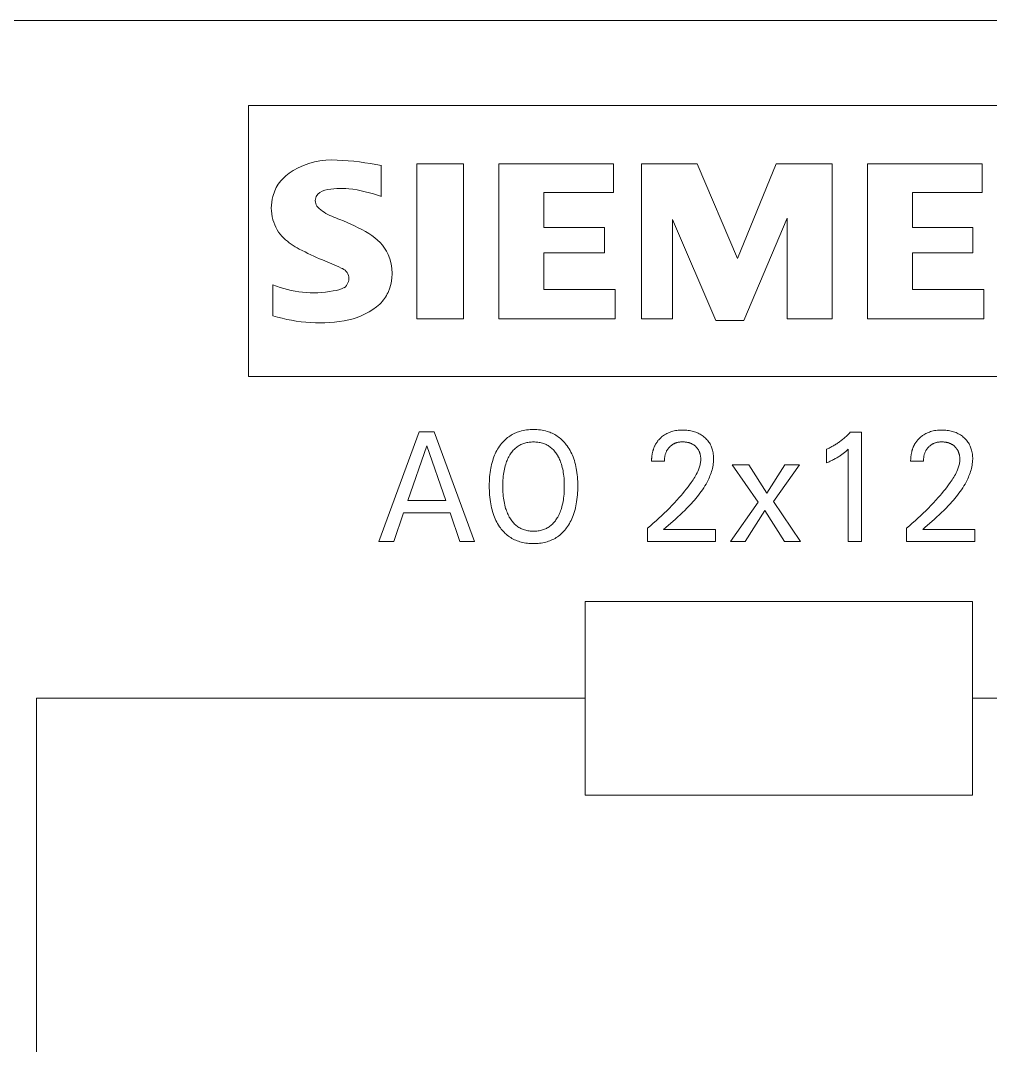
# Model space of a CAD drawing. Header units: millimetres. Extents: x -5035 to 14510, y -7775 to 12.
# Drawn here: x 1370.49 to 1385.52, y -1815.34 to -1799.46 of the extents above; entities that cross this region are included whole.
import ezdxf

# ---------------------------------------------------------------- set-up
doc = ezdxf.new("R2010")
doc.units = ezdxf.units.MM
doc.layers.add('eProC - L2', color=41, linetype='Continuous', lineweight=20)

msp = doc.modelspace()

# ---------------------------------------------------------------- linework, layer by layer
at = {"layer": 'eProC - L2', "linetype": 'Continuous'}
for p, q in [((1369.242, -1799.457), (1409.242, -1799.457)), ((1374.026, -1800.774), (1374.026, -1804.974)), ((1390.358, -1800.774), (1374.026, -1800.774)), ((1376.082, -1802.182), (1376.082, -1801.703)), ((1376.634, -1801.679), (1376.634, -1804.078)), ((1376.634, -1801.679), (1377.354, -1801.679)), ((1377.354, -1801.679), (1377.354, -1804.078)), ((1377.905, -1801.679), (1377.905, -1804.078)), ((1379.681, -1801.679), (1377.905, -1801.679)), ((1379.681, -1801.679), (1379.681, -1802.122)), ((1380.113, -1804.078), (1380.113, -1801.679)), ((1380.976, -1801.679), (1380.113, -1801.679)), ((1380.976, -1801.679), (1381.6, -1803.142)), ((1382.2, -1801.679), (1381.6, -1803.142)), ((1383.064, -1801.679), (1382.2, -1801.679)), ((1383.064, -1801.679), (1383.064, -1804.078)), ((1383.616, -1801.679), (1383.616, -1804.078)), ((1385.391, -1801.679), (1383.616, -1801.679)), ((1385.391, -1801.679), (1385.391, -1802.122)), ((1378.601, -1802.122), (1378.601, -1802.662)), ((1379.681, -1802.122), (1378.601, -1802.122)), ((1384.311, -1802.122), (1384.311, -1802.662)), ((1385.391, -1802.122), (1384.311, -1802.122)), ((1380.593, -1804.078), (1380.593, -1802.542)), ((1381.264, -1804.102), (1380.593, -1802.542)), ((1382.368, -1802.518), (1381.696, -1804.102)), ((1382.368, -1802.518), (1382.368, -1804.078)), ((1379.537, -1802.662), (1378.601, -1802.662)), ((1379.537, -1802.662), (1379.537, -1803.058)), ((1385.247, -1802.662), (1384.311, -1802.662)), ((1385.247, -1802.662), (1385.247, -1803.058)), ((1378.601, -1803.058), (1378.601, -1803.622)), ((1379.537, -1803.058), (1378.601, -1803.058)), ((1384.311, -1803.058), (1384.311, -1803.622)), ((1385.247, -1803.058), (1384.311, -1803.058)), ((1374.403, -1804.03), (1374.403, -1803.55)), ((1379.705, -1803.622), (1378.601, -1803.622)), ((1379.705, -1803.622), (1379.705, -1804.078)), ((1385.415, -1803.622), (1384.311, -1803.622)), ((1385.415, -1803.622), (1385.415, -1804.078)), ((1376.634, -1804.078), (1377.354, -1804.078)), ((1377.905, -1804.078), (1379.705, -1804.078)), ((1380.113, -1804.078), (1380.593, -1804.078)), ((1381.264, -1804.102), (1381.696, -1804.102)), ((1383.064, -1804.078), (1382.368, -1804.078)), ((1383.616, -1804.078), (1385.415, -1804.078)), ((1390.358, -1804.974), (1374.026, -1804.974)), ((1376.042, -1807.527), (1376.67, -1805.827)), ((1376.67, -1805.827), (1376.9, -1805.827)), ((1376.9, -1805.827), (1377.528, -1807.527)), ((1378.037, -1805.919), (1378.02, -1805.933)), ((1378.055, -1805.906), (1378.037, -1805.919)), ((1378.072, -1805.894), (1378.055, -1805.906)), ((1378.091, -1805.882), (1378.072, -1805.894)), ((1378.109, -1805.871), (1378.091, -1805.882)), ((1378.128, -1805.861), (1378.109, -1805.871)), ((1378.148, -1805.852), (1378.128, -1805.861)), ((1378.168, -1805.843), (1378.148, -1805.852)), ((1378.188, -1805.835), (1378.168, -1805.843)), ((1378.208, -1805.828), (1378.188, -1805.835)), ((1378.229, -1805.822), (1378.208, -1805.828)), ((1378.255, -1805.815), (1378.229, -1805.822)), ((1378.281, -1805.809), (1378.255, -1805.815)), ((1378.307, -1805.804), (1378.281, -1805.809)), ((1378.333, -1805.8), (1378.307, -1805.804)), ((1378.36, -1805.797), (1378.333, -1805.8)), ((1378.386, -1805.795), (1378.36, -1805.797)), ((1378.413, -1805.794), (1378.386, -1805.795)), ((1378.44, -1805.793), (1378.413, -1805.794)), ((1378.466, -1805.794), (1378.44, -1805.793)), ((1378.493, -1805.795), (1378.466, -1805.794)), ((1378.519, -1805.797), (1378.493, -1805.795)), ((1378.546, -1805.8), (1378.519, -1805.797)), ((1378.572, -1805.804), (1378.546, -1805.8)), ((1378.598, -1805.809), (1378.572, -1805.804)), ((1378.624, -1805.815), (1378.598, -1805.809)), ((1378.649, -1805.822), (1378.624, -1805.815)), ((1378.67, -1805.828), (1378.649, -1805.822)), ((1378.69, -1805.835), (1378.67, -1805.828)), ((1378.71, -1805.843), (1378.69, -1805.835)), ((1378.73, -1805.852), (1378.71, -1805.843)), ((1378.75, -1805.862), (1378.73, -1805.852)), ((1378.769, -1805.872), (1378.75, -1805.862)), ((1378.787, -1805.883), (1378.769, -1805.872)), ((1378.806, -1805.894), (1378.787, -1805.883)), ((1378.823, -1805.906), (1378.806, -1805.894)), ((1378.841, -1805.92), (1378.823, -1805.906)), ((1378.858, -1805.934), (1378.841, -1805.92)), ((1380.408, -1805.925), (1380.402, -1805.931)), ((1380.416, -1805.917), (1380.408, -1805.925)), ((1380.425, -1805.909), (1380.416, -1805.917)), ((1380.44, -1805.897), (1380.425, -1805.909)), ((1380.455, -1805.886), (1380.44, -1805.897)), ((1380.471, -1805.875), (1380.455, -1805.886)), ((1380.487, -1805.866), (1380.471, -1805.875)), ((1380.504, -1805.857), (1380.487, -1805.866)), ((1380.522, -1805.848), (1380.504, -1805.857)), ((1380.54, -1805.84), (1380.522, -1805.848)), ((1380.559, -1805.832), (1380.54, -1805.84)), ((1380.578, -1805.826), (1380.559, -1805.832)), ((1380.598, -1805.82), (1380.578, -1805.826)), ((1380.617, -1805.816), (1380.598, -1805.82)), ((1380.639, -1805.811), (1380.617, -1805.816)), ((1380.661, -1805.808), (1380.639, -1805.811)), ((1380.683, -1805.805), (1380.661, -1805.808)), ((1380.705, -1805.803), (1380.683, -1805.805)), ((1380.727, -1805.802), (1380.705, -1805.803)), ((1380.749, -1805.802), (1380.727, -1805.802)), ((1380.771, -1805.802), (1380.749, -1805.802)), ((1380.792, -1805.803), (1380.771, -1805.802)), ((1380.814, -1805.805), (1380.792, -1805.803)), ((1380.835, -1805.807), (1380.814, -1805.805)), ((1380.857, -1805.81), (1380.835, -1805.807)), ((1380.878, -1805.814), (1380.857, -1805.81)), ((1380.897, -1805.818), (1380.878, -1805.814)), ((1380.916, -1805.823), (1380.897, -1805.818)), ((1380.935, -1805.829), (1380.916, -1805.823)), ((1380.954, -1805.835), (1380.935, -1805.829)), ((1380.972, -1805.842), (1380.954, -1805.835)), ((1380.99, -1805.85), (1380.972, -1805.842)), ((1381.007, -1805.858), (1380.99, -1805.85)), ((1381.023, -1805.867), (1381.007, -1805.858)), ((1381.039, -1805.877), (1381.023, -1805.867)), ((1381.055, -1805.888), (1381.039, -1805.877)), ((1381.07, -1805.899), (1381.055, -1805.888)), ((1381.084, -1805.91), (1381.07, -1805.899)), ((1381.098, -1805.922), (1381.084, -1805.91)), ((1381.11, -1805.934), (1381.098, -1805.922)), ((1383.258, -1805.923), (1383.246, -1805.933)), ((1383.269, -1805.912), (1383.258, -1805.923)), ((1383.281, -1805.902), (1383.269, -1805.912)), ((1383.292, -1805.892), (1383.281, -1805.902)), ((1383.303, -1805.881), (1383.292, -1805.892)), ((1383.314, -1805.87), (1383.303, -1805.881)), ((1383.325, -1805.859), (1383.314, -1805.87)), ((1383.336, -1805.848), (1383.325, -1805.859)), ((1383.346, -1805.837), (1383.336, -1805.848)), ((1383.346, -1805.837), (1383.52, -1805.837)), ((1383.52, -1805.837), (1383.52, -1807.527)), ((1384.421, -1805.925), (1384.415, -1805.931)), ((1384.43, -1805.917), (1384.421, -1805.925)), ((1384.438, -1805.909), (1384.43, -1805.917)), ((1384.453, -1805.897), (1384.438, -1805.909)), ((1384.468, -1805.886), (1384.453, -1805.897)), ((1384.484, -1805.875), (1384.468, -1805.886)), ((1384.5, -1805.866), (1384.484, -1805.875)), ((1384.517, -1805.857), (1384.5, -1805.866)), ((1384.535, -1805.848), (1384.517, -1805.857)), ((1384.553, -1805.84), (1384.535, -1805.848)), ((1384.572, -1805.832), (1384.553, -1805.84)), ((1384.591, -1805.826), (1384.572, -1805.832)), ((1384.611, -1805.82), (1384.591, -1805.826)), ((1384.631, -1805.816), (1384.611, -1805.82)), ((1384.652, -1805.811), (1384.631, -1805.816)), ((1384.674, -1805.808), (1384.652, -1805.811)), ((1384.696, -1805.805), (1384.674, -1805.808)), ((1384.718, -1805.803), (1384.696, -1805.805)), ((1384.74, -1805.802), (1384.718, -1805.803)), ((1384.762, -1805.802), (1384.74, -1805.802)), ((1384.784, -1805.802), (1384.762, -1805.802)), ((1384.806, -1805.803), (1384.784, -1805.802)), ((1384.827, -1805.805), (1384.806, -1805.803)), ((1384.849, -1805.807), (1384.827, -1805.805)), ((1384.87, -1805.81), (1384.849, -1805.807)), ((1384.891, -1805.814), (1384.87, -1805.81)), ((1384.91, -1805.818), (1384.891, -1805.814)), ((1384.929, -1805.823), (1384.91, -1805.818)), ((1384.948, -1805.829), (1384.929, -1805.823)), ((1384.967, -1805.835), (1384.948, -1805.829)), ((1384.985, -1805.842), (1384.967, -1805.835)), ((1385.003, -1805.85), (1384.985, -1805.842)), ((1385.02, -1805.858), (1385.003, -1805.85)), ((1385.036, -1805.867), (1385.02, -1805.858)), ((1385.052, -1805.877), (1385.036, -1805.867)), ((1385.068, -1805.888), (1385.052, -1805.877)), ((1385.083, -1805.899), (1385.068, -1805.888)), ((1385.098, -1805.91), (1385.083, -1805.899)), ((1385.111, -1805.922), (1385.098, -1805.91)), ((1385.123, -1805.934), (1385.111, -1805.922)), ((1376.786, -1806.046), (1376.493, -1806.891)), ((1377.08, -1806.891), (1376.786, -1806.046)), ((1377.897, -1806.076), (1377.883, -1806.098)), ((1377.912, -1806.054), (1377.897, -1806.076)), ((1377.917, -1806.046), (1377.912, -1806.054)), ((1377.93, -1806.029), (1377.917, -1806.046)), ((1377.944, -1806.012), (1377.93, -1806.029)), ((1377.958, -1805.995), (1377.944, -1806.012)), ((1377.973, -1805.978), (1377.958, -1805.995)), ((1377.988, -1805.963), (1377.973, -1805.978)), ((1378.004, -1805.948), (1377.988, -1805.963)), ((1378.02, -1805.933), (1378.004, -1805.948)), ((1378.15, -1806.092), (1378.163, -1806.08)), ((1378.163, -1806.08), (1378.175, -1806.07)), ((1378.175, -1806.07), (1378.188, -1806.061)), ((1378.188, -1806.061), (1378.201, -1806.052)), ((1378.201, -1806.052), (1378.215, -1806.043)), ((1378.215, -1806.043), (1378.228, -1806.035)), ((1378.228, -1806.035), (1378.243, -1806.028)), ((1378.243, -1806.028), (1378.257, -1806.021)), ((1378.257, -1806.021), (1378.272, -1806.015)), ((1378.272, -1806.015), (1378.287, -1806.01)), ((1378.287, -1806.01), (1378.303, -1806.005)), ((1378.303, -1806.005), (1378.32, -1806)), ((1378.32, -1806), (1378.337, -1805.996)), ((1378.337, -1805.996), (1378.354, -1805.993)), ((1378.354, -1805.993), (1378.371, -1805.991)), ((1378.371, -1805.991), (1378.388, -1805.989)), ((1378.388, -1805.989), (1378.405, -1805.987)), ((1378.405, -1805.987), (1378.422, -1805.986)), ((1378.422, -1805.986), (1378.44, -1805.986)), ((1378.44, -1805.986), (1378.457, -1805.986)), ((1378.457, -1805.986), (1378.474, -1805.987)), ((1378.474, -1805.987), (1378.492, -1805.989)), ((1378.492, -1805.989), (1378.509, -1805.991)), ((1378.509, -1805.991), (1378.526, -1805.993)), ((1378.526, -1805.993), (1378.543, -1805.996)), ((1378.543, -1805.996), (1378.56, -1806)), ((1378.56, -1806), (1378.577, -1806.005)), ((1378.577, -1806.005), (1378.593, -1806.01)), ((1378.593, -1806.01), (1378.608, -1806.015)), ((1378.608, -1806.015), (1378.623, -1806.021)), ((1378.623, -1806.021), (1378.637, -1806.028)), ((1378.637, -1806.028), (1378.652, -1806.035)), ((1378.652, -1806.035), (1378.666, -1806.043)), ((1378.666, -1806.043), (1378.679, -1806.052)), ((1378.679, -1806.052), (1378.692, -1806.061)), ((1378.692, -1806.061), (1378.705, -1806.07)), ((1378.705, -1806.07), (1378.718, -1806.08)), ((1378.718, -1806.08), (1378.73, -1806.092)), ((1378.874, -1805.948), (1378.858, -1805.934)), ((1378.89, -1805.964), (1378.874, -1805.948)), ((1378.906, -1805.979), (1378.89, -1805.964)), ((1378.92, -1805.996), (1378.906, -1805.979)), ((1378.934, -1806.013), (1378.92, -1805.996)), ((1378.948, -1806.03), (1378.934, -1806.013)), ((1378.961, -1806.048), (1378.948, -1806.03)), ((1378.977, -1806.071), (1378.961, -1806.048)), ((1378.992, -1806.094), (1378.977, -1806.071)), ((1380.302, -1806.085), (1380.299, -1806.093)), ((1380.305, -1806.077), (1380.302, -1806.085)), ((1380.308, -1806.069), (1380.305, -1806.077)), ((1380.311, -1806.061), (1380.308, -1806.069)), ((1380.315, -1806.053), (1380.311, -1806.061)), ((1380.319, -1806.046), (1380.315, -1806.053)), ((1380.322, -1806.038), (1380.319, -1806.046)), ((1380.326, -1806.03), (1380.322, -1806.038)), ((1380.331, -1806.023), (1380.326, -1806.03)), ((1380.335, -1806.016), (1380.331, -1806.023)), ((1380.339, -1806.008), (1380.335, -1806.016)), ((1380.344, -1806.001), (1380.339, -1806.008)), ((1380.348, -1805.994), (1380.344, -1806.001)), ((1380.353, -1805.988), (1380.348, -1805.994)), ((1380.358, -1805.981), (1380.353, -1805.988)), ((1380.363, -1805.974), (1380.358, -1805.981)), ((1380.368, -1805.968), (1380.363, -1805.974)), ((1380.373, -1805.961), (1380.368, -1805.968)), ((1380.379, -1805.955), (1380.373, -1805.961)), ((1380.384, -1805.949), (1380.379, -1805.955)), ((1380.39, -1805.943), (1380.384, -1805.949)), ((1380.396, -1805.936), (1380.39, -1805.943)), ((1380.402, -1805.931), (1380.396, -1805.936)), ((1380.524, -1806.091), (1380.529, -1806.084)), ((1380.529, -1806.084), (1380.534, -1806.078)), ((1380.534, -1806.078), (1380.539, -1806.072)), ((1380.539, -1806.072), (1380.545, -1806.066)), ((1380.545, -1806.066), (1380.551, -1806.06)), ((1380.551, -1806.06), (1380.556, -1806.054)), ((1380.556, -1806.054), (1380.563, -1806.049)), ((1380.563, -1806.049), (1380.569, -1806.044)), ((1380.569, -1806.044), (1380.575, -1806.039)), ((1380.575, -1806.039), (1380.582, -1806.034)), ((1380.582, -1806.034), (1380.588, -1806.029)), ((1380.588, -1806.029), (1380.595, -1806.025)), ((1380.595, -1806.025), (1380.602, -1806.021)), ((1380.602, -1806.021), (1380.609, -1806.017)), ((1380.609, -1806.017), (1380.617, -1806.013)), ((1380.617, -1806.013), (1380.624, -1806.01)), ((1380.624, -1806.01), (1380.631, -1806.007)), ((1380.631, -1806.007), (1380.639, -1806.004)), ((1380.639, -1806.004), (1380.647, -1806.001)), ((1380.647, -1806.001), (1380.654, -1805.998)), ((1380.654, -1805.998), (1380.662, -1805.996)), ((1380.662, -1805.996), (1380.67, -1805.994)), ((1380.67, -1805.994), (1380.68, -1805.992)), ((1380.68, -1805.992), (1380.69, -1805.99)), ((1380.69, -1805.99), (1380.7, -1805.988)), ((1380.7, -1805.988), (1380.709, -1805.987)), ((1380.709, -1805.987), (1380.719, -1805.986)), ((1380.719, -1805.986), (1380.729, -1805.986)), ((1380.729, -1805.986), (1380.739, -1805.985)), ((1380.739, -1805.985), (1380.749, -1805.985)), ((1380.749, -1805.985), (1380.759, -1805.985)), ((1380.759, -1805.985), (1380.769, -1805.985)), ((1380.769, -1805.985), (1380.778, -1805.986)), ((1380.778, -1805.986), (1380.788, -1805.987)), ((1380.788, -1805.987), (1380.798, -1805.988)), ((1380.798, -1805.988), (1380.807, -1805.989)), ((1380.807, -1805.989), (1380.817, -1805.991)), ((1380.817, -1805.991), (1380.826, -1805.993)), ((1380.826, -1805.993), (1380.835, -1805.995)), ((1380.835, -1805.995), (1380.844, -1805.997)), ((1380.844, -1805.997), (1380.852, -1805.999)), ((1380.852, -1805.999), (1380.86, -1806.002)), ((1380.86, -1806.002), (1380.869, -1806.005)), ((1380.869, -1806.005), (1380.877, -1806.008)), ((1380.877, -1806.008), (1380.885, -1806.012)), ((1380.885, -1806.012), (1380.893, -1806.016)), ((1380.893, -1806.016), (1380.9, -1806.019)), ((1380.9, -1806.019), (1380.908, -1806.024)), ((1380.908, -1806.024), (1380.915, -1806.028)), ((1380.915, -1806.028), (1380.922, -1806.033)), ((1380.922, -1806.033), (1380.929, -1806.038)), ((1380.929, -1806.038), (1380.936, -1806.043)), ((1380.936, -1806.043), (1380.942, -1806.048)), ((1380.942, -1806.048), (1380.949, -1806.054)), ((1380.949, -1806.054), (1380.955, -1806.059)), ((1380.955, -1806.059), (1380.96, -1806.065)), ((1380.96, -1806.065), (1380.966, -1806.071)), ((1380.966, -1806.071), (1380.971, -1806.077)), ((1380.971, -1806.077), (1380.976, -1806.083)), ((1380.976, -1806.083), (1380.981, -1806.089)), ((1381.122, -1805.947), (1381.11, -1805.934)), ((1381.134, -1805.96), (1381.122, -1805.947)), ((1381.145, -1805.973), (1381.134, -1805.96)), ((1381.155, -1805.987), (1381.145, -1805.973)), ((1381.165, -1806.002), (1381.155, -1805.987)), ((1381.174, -1806.017), (1381.165, -1806.002)), ((1381.182, -1806.033), (1381.174, -1806.017)), ((1381.19, -1806.049), (1381.182, -1806.033)), ((1381.197, -1806.065), (1381.19, -1806.049)), ((1381.203, -1806.082), (1381.197, -1806.065)), ((1381.209, -1806.099), (1381.203, -1806.082)), ((1383.007, -1806.086), (1382.993, -1806.092)), ((1383.021, -1806.08), (1383.007, -1806.086)), ((1383.034, -1806.073), (1383.021, -1806.08)), ((1383.047, -1806.066), (1383.034, -1806.073)), ((1383.06, -1806.059), (1383.047, -1806.066)), ((1383.073, -1806.052), (1383.06, -1806.059)), ((1383.086, -1806.045), (1383.073, -1806.052)), ((1383.099, -1806.037), (1383.086, -1806.045)), ((1383.112, -1806.03), (1383.099, -1806.037)), ((1383.125, -1806.022), (1383.112, -1806.03)), ((1383.137, -1806.014), (1383.125, -1806.022)), ((1383.15, -1806.005), (1383.137, -1806.014)), ((1383.162, -1805.997), (1383.15, -1806.005)), ((1383.175, -1805.988), (1383.162, -1805.997)), ((1383.187, -1805.979), (1383.175, -1805.988)), ((1383.199, -1805.97), (1383.187, -1805.979)), ((1383.211, -1805.961), (1383.199, -1805.97)), ((1383.223, -1805.952), (1383.211, -1805.961)), ((1383.234, -1805.942), (1383.223, -1805.952)), ((1383.246, -1805.933), (1383.234, -1805.942)), ((1384.315, -1806.085), (1384.312, -1806.093)), ((1384.318, -1806.077), (1384.315, -1806.085)), ((1384.321, -1806.069), (1384.318, -1806.077)), ((1384.325, -1806.061), (1384.321, -1806.069)), ((1384.328, -1806.053), (1384.325, -1806.061)), ((1384.332, -1806.046), (1384.328, -1806.053)), ((1384.336, -1806.038), (1384.332, -1806.046)), ((1384.34, -1806.03), (1384.336, -1806.038)), ((1384.344, -1806.023), (1384.34, -1806.03)), ((1384.348, -1806.016), (1384.344, -1806.023)), ((1384.352, -1806.008), (1384.348, -1806.016)), ((1384.357, -1806.001), (1384.352, -1806.008)), ((1384.361, -1805.994), (1384.357, -1806.001)), ((1384.366, -1805.988), (1384.361, -1805.994)), ((1384.371, -1805.981), (1384.366, -1805.988)), ((1384.376, -1805.974), (1384.371, -1805.981)), ((1384.381, -1805.968), (1384.376, -1805.974)), ((1384.387, -1805.961), (1384.381, -1805.968)), ((1384.392, -1805.955), (1384.387, -1805.961)), ((1384.397, -1805.949), (1384.392, -1805.955)), ((1384.403, -1805.943), (1384.397, -1805.949)), ((1384.409, -1805.936), (1384.403, -1805.943)), ((1384.415, -1805.931), (1384.409, -1805.936)), ((1384.537, -1806.091), (1384.542, -1806.084)), ((1384.542, -1806.084), (1384.547, -1806.078)), ((1384.547, -1806.078), (1384.552, -1806.072)), ((1384.552, -1806.072), (1384.558, -1806.066)), ((1384.558, -1806.066), (1384.564, -1806.06)), ((1384.564, -1806.06), (1384.57, -1806.054)), ((1384.57, -1806.054), (1384.576, -1806.049)), ((1384.576, -1806.049), (1384.582, -1806.044)), ((1384.582, -1806.044), (1384.588, -1806.039)), ((1384.588, -1806.039), (1384.595, -1806.034)), ((1384.595, -1806.034), (1384.601, -1806.029)), ((1384.601, -1806.029), (1384.608, -1806.025)), ((1384.608, -1806.025), (1384.615, -1806.021)), ((1384.615, -1806.021), (1384.622, -1806.017)), ((1384.622, -1806.017), (1384.63, -1806.013)), ((1384.63, -1806.013), (1384.637, -1806.01)), ((1384.637, -1806.01), (1384.645, -1806.007)), ((1384.645, -1806.007), (1384.652, -1806.004)), ((1384.652, -1806.004), (1384.66, -1806.001)), ((1384.66, -1806.001), (1384.668, -1805.998)), ((1384.668, -1805.998), (1384.675, -1805.996)), ((1384.675, -1805.996), (1384.683, -1805.994)), ((1384.683, -1805.994), (1384.693, -1805.992)), ((1384.693, -1805.992), (1384.703, -1805.99)), ((1384.703, -1805.99), (1384.713, -1805.988)), ((1384.713, -1805.988), (1384.723, -1805.987)), ((1384.723, -1805.987), (1384.733, -1805.986)), ((1384.733, -1805.986), (1384.742, -1805.986)), ((1384.742, -1805.986), (1384.752, -1805.985)), ((1384.752, -1805.985), (1384.762, -1805.985)), ((1384.762, -1805.985), (1384.772, -1805.985)), ((1384.772, -1805.985), (1384.782, -1805.985)), ((1384.782, -1805.985), (1384.792, -1805.986)), ((1384.792, -1805.986), (1384.801, -1805.987)), ((1384.801, -1805.987), (1384.811, -1805.988)), ((1384.811, -1805.988), (1384.82, -1805.989)), ((1384.82, -1805.989), (1384.83, -1805.991)), ((1384.83, -1805.991), (1384.84, -1805.993)), ((1384.84, -1805.993), (1384.848, -1805.995)), ((1384.848, -1805.995), (1384.857, -1805.997)), ((1384.857, -1805.997), (1384.865, -1805.999)), ((1384.865, -1805.999), (1384.874, -1806.002)), ((1384.874, -1806.002), (1384.882, -1806.005)), ((1384.882, -1806.005), (1384.89, -1806.008)), ((1384.89, -1806.008), (1384.898, -1806.012)), ((1384.898, -1806.012), (1384.906, -1806.016)), ((1384.906, -1806.016), (1384.914, -1806.019)), ((1384.914, -1806.019), (1384.921, -1806.024)), ((1384.921, -1806.024), (1384.928, -1806.028)), ((1384.928, -1806.028), (1384.935, -1806.033)), ((1384.935, -1806.033), (1384.942, -1806.038)), ((1384.942, -1806.038), (1384.949, -1806.043)), ((1384.949, -1806.043), (1384.956, -1806.048)), ((1384.956, -1806.048), (1384.962, -1806.054)), ((1384.962, -1806.054), (1384.968, -1806.059)), ((1384.968, -1806.059), (1384.974, -1806.065)), ((1384.974, -1806.065), (1384.979, -1806.071)), ((1384.979, -1806.071), (1384.984, -1806.077)), ((1384.984, -1806.077), (1384.99, -1806.083)), ((1384.99, -1806.083), (1384.994, -1806.089)), ((1385.136, -1805.947), (1385.123, -1805.934)), ((1385.147, -1805.96), (1385.136, -1805.947)), ((1385.158, -1805.973), (1385.147, -1805.96)), ((1385.169, -1805.987), (1385.158, -1805.973)), ((1385.178, -1806.002), (1385.169, -1805.987)), ((1385.187, -1806.017), (1385.178, -1806.002)), ((1385.196, -1806.033), (1385.187, -1806.017)), ((1385.203, -1806.049), (1385.196, -1806.033)), ((1385.21, -1806.065), (1385.203, -1806.049)), ((1385.216, -1806.082), (1385.21, -1806.065)), ((1385.222, -1806.099), (1385.216, -1806.082)), ((1377.816, -1806.246), (1377.807, -1806.275)), ((1377.827, -1806.217), (1377.816, -1806.246)), ((1377.836, -1806.193), (1377.827, -1806.217)), ((1377.847, -1806.169), (1377.836, -1806.193)), ((1377.858, -1806.145), (1377.847, -1806.169)), ((1377.871, -1806.121), (1377.858, -1806.145)), ((1377.883, -1806.098), (1377.871, -1806.121)), ((1378.039, -1806.253), (1378.047, -1806.234)), ((1378.047, -1806.234), (1378.057, -1806.216)), ((1378.057, -1806.216), (1378.067, -1806.198)), ((1378.067, -1806.198), (1378.075, -1806.184)), ((1378.075, -1806.184), (1378.085, -1806.169)), ((1378.085, -1806.169), (1378.094, -1806.156)), ((1378.094, -1806.156), (1378.104, -1806.142)), ((1378.104, -1806.142), (1378.115, -1806.129)), ((1378.115, -1806.129), (1378.126, -1806.116)), ((1378.126, -1806.116), (1378.138, -1806.104)), ((1378.138, -1806.104), (1378.15, -1806.092)), ((1378.73, -1806.092), (1378.743, -1806.104)), ((1378.743, -1806.104), (1378.754, -1806.116)), ((1378.754, -1806.116), (1378.765, -1806.129)), ((1378.765, -1806.129), (1378.776, -1806.142)), ((1378.776, -1806.142), (1378.786, -1806.156)), ((1378.786, -1806.156), (1378.796, -1806.169)), ((1378.796, -1806.169), (1378.805, -1806.184)), ((1378.805, -1806.184), (1378.814, -1806.198)), ((1378.814, -1806.198), (1378.817, -1806.204)), ((1378.817, -1806.204), (1378.826, -1806.221)), ((1378.826, -1806.221), (1378.835, -1806.239)), ((1378.835, -1806.239), (1378.843, -1806.256)), ((1379.006, -1806.118), (1378.992, -1806.094)), ((1379.019, -1806.143), (1379.006, -1806.118)), ((1379.031, -1806.168), (1379.019, -1806.143)), ((1379.042, -1806.193), (1379.031, -1806.168)), ((1379.053, -1806.219), (1379.042, -1806.193)), ((1379.063, -1806.247), (1379.053, -1806.219)), ((1380.27, -1806.245), (1380.269, -1806.256)), ((1380.271, -1806.235), (1380.27, -1806.245)), ((1380.272, -1806.215), (1380.271, -1806.225)), ((1380.271, -1806.225), (1380.271, -1806.235)), ((1380.274, -1806.204), (1380.272, -1806.215)), ((1380.275, -1806.194), (1380.274, -1806.204)), ((1380.276, -1806.184), (1380.275, -1806.194)), ((1380.278, -1806.174), (1380.276, -1806.184)), ((1380.28, -1806.163), (1380.278, -1806.174)), ((1380.282, -1806.153), (1380.28, -1806.163)), ((1380.284, -1806.143), (1380.282, -1806.153)), ((1380.286, -1806.135), (1380.284, -1806.143)), ((1380.289, -1806.126), (1380.286, -1806.135)), ((1380.291, -1806.118), (1380.289, -1806.126)), ((1380.293, -1806.11), (1380.291, -1806.118)), ((1380.296, -1806.102), (1380.293, -1806.11)), ((1380.299, -1806.093), (1380.296, -1806.102)), ((1380.468, -1806.254), (1380.469, -1806.243)), ((1380.469, -1806.243), (1380.471, -1806.232)), ((1380.471, -1806.232), (1380.472, -1806.221)), ((1380.472, -1806.221), (1380.474, -1806.21)), ((1380.474, -1806.21), (1380.476, -1806.2)), ((1380.476, -1806.2), (1380.478, -1806.19)), ((1380.478, -1806.19), (1380.481, -1806.181)), ((1380.481, -1806.181), (1380.483, -1806.171)), ((1380.483, -1806.171), (1380.487, -1806.162)), ((1380.487, -1806.162), (1380.49, -1806.153)), ((1380.49, -1806.153), (1380.494, -1806.144)), ((1380.494, -1806.144), (1380.498, -1806.135)), ((1380.498, -1806.135), (1380.502, -1806.126)), ((1380.502, -1806.126), (1380.506, -1806.119)), ((1380.506, -1806.119), (1380.51, -1806.112)), ((1380.51, -1806.112), (1380.514, -1806.105)), ((1380.514, -1806.105), (1380.519, -1806.098)), ((1380.519, -1806.098), (1380.524, -1806.091)), ((1380.981, -1806.089), (1380.986, -1806.096)), ((1380.986, -1806.096), (1380.99, -1806.103)), ((1380.99, -1806.103), (1380.995, -1806.11)), ((1380.995, -1806.11), (1380.999, -1806.117)), ((1380.999, -1806.117), (1381.002, -1806.124)), ((1381.002, -1806.124), (1381.006, -1806.132)), ((1381.006, -1806.132), (1381.009, -1806.139)), ((1381.009, -1806.139), (1381.012, -1806.147)), ((1381.012, -1806.147), (1381.015, -1806.155)), ((1381.015, -1806.155), (1381.018, -1806.163)), ((1381.018, -1806.163), (1381.02, -1806.171)), ((1381.02, -1806.171), (1381.022, -1806.179)), ((1381.022, -1806.179), (1381.024, -1806.188)), ((1381.024, -1806.188), (1381.026, -1806.197)), ((1381.026, -1806.197), (1381.028, -1806.206)), ((1381.028, -1806.206), (1381.029, -1806.216)), ((1381.029, -1806.216), (1381.03, -1806.225)), ((1381.03, -1806.225), (1381.031, -1806.234)), ((1381.031, -1806.234), (1381.031, -1806.244)), ((1381.031, -1806.244), (1381.031, -1806.253)), ((1381.214, -1806.116), (1381.209, -1806.099)), ((1381.218, -1806.135), (1381.214, -1806.116)), ((1381.222, -1806.154), (1381.218, -1806.135)), ((1381.225, -1806.174), (1381.222, -1806.154)), ((1381.227, -1806.194), (1381.225, -1806.174)), ((1381.229, -1806.213), (1381.227, -1806.194)), ((1381.23, -1806.233), (1381.229, -1806.213)), ((1381.23, -1806.252), (1381.23, -1806.233)), ((1382.993, -1806.092), (1382.98, -1806.098)), ((1382.98, -1806.31), (1382.98, -1806.098)), ((1383.101, -1806.252), (1383.115, -1806.245)), ((1383.115, -1806.245), (1383.128, -1806.238)), ((1383.128, -1806.238), (1383.141, -1806.23)), ((1383.141, -1806.23), (1383.155, -1806.222)), ((1383.155, -1806.222), (1383.166, -1806.215)), ((1383.166, -1806.215), (1383.178, -1806.208)), ((1383.178, -1806.208), (1383.189, -1806.2)), ((1383.189, -1806.2), (1383.2, -1806.192)), ((1383.2, -1806.192), (1383.212, -1806.185)), ((1383.212, -1806.185), (1383.223, -1806.177)), ((1383.223, -1806.177), (1383.232, -1806.169)), ((1383.232, -1806.169), (1383.242, -1806.162)), ((1383.242, -1806.162), (1383.251, -1806.155)), ((1383.251, -1806.155), (1383.262, -1806.146)), ((1383.262, -1806.146), (1383.272, -1806.138)), ((1383.272, -1806.138), (1383.282, -1806.129)), ((1383.282, -1806.129), (1383.299, -1806.114)), ((1383.299, -1806.114), (1383.315, -1806.099)), ((1383.315, -1807.527), (1383.315, -1806.099)), ((1384.284, -1806.235), (1384.283, -1806.245)), ((1384.283, -1806.245), (1384.283, -1806.256)), ((1384.285, -1806.225), (1384.284, -1806.235)), ((1384.286, -1806.215), (1384.285, -1806.225)), ((1384.287, -1806.204), (1384.286, -1806.215)), ((1384.288, -1806.194), (1384.287, -1806.204)), ((1384.29, -1806.184), (1384.288, -1806.194)), ((1384.291, -1806.174), (1384.29, -1806.184)), ((1384.293, -1806.163), (1384.291, -1806.174)), ((1384.295, -1806.153), (1384.293, -1806.163)), ((1384.298, -1806.143), (1384.295, -1806.153)), ((1384.3, -1806.135), (1384.298, -1806.143)), ((1384.302, -1806.126), (1384.3, -1806.135)), ((1384.304, -1806.118), (1384.302, -1806.126)), ((1384.307, -1806.11), (1384.304, -1806.118)), ((1384.309, -1806.102), (1384.307, -1806.11)), ((1384.312, -1806.093), (1384.309, -1806.102)), ((1384.482, -1806.243), (1384.484, -1806.232)), ((1384.482, -1806.254), (1384.482, -1806.243)), ((1384.484, -1806.232), (1384.485, -1806.221)), ((1384.485, -1806.221), (1384.487, -1806.21)), ((1384.487, -1806.21), (1384.489, -1806.2)), ((1384.489, -1806.2), (1384.491, -1806.19)), ((1384.491, -1806.19), (1384.494, -1806.181)), ((1384.494, -1806.181), (1384.497, -1806.171)), ((1384.497, -1806.171), (1384.5, -1806.162)), ((1384.5, -1806.162), (1384.503, -1806.153)), ((1384.503, -1806.153), (1384.507, -1806.144)), ((1384.507, -1806.144), (1384.511, -1806.135)), ((1384.511, -1806.135), (1384.515, -1806.126)), ((1384.515, -1806.126), (1384.519, -1806.119)), ((1384.519, -1806.119), (1384.523, -1806.112)), ((1384.523, -1806.112), (1384.527, -1806.105)), ((1384.527, -1806.105), (1384.532, -1806.098)), ((1384.532, -1806.098), (1384.537, -1806.091)), ((1384.994, -1806.089), (1384.999, -1806.096)), ((1384.999, -1806.096), (1385.004, -1806.103)), ((1385.004, -1806.103), (1385.008, -1806.11)), ((1385.008, -1806.11), (1385.012, -1806.117)), ((1385.012, -1806.117), (1385.016, -1806.124)), ((1385.016, -1806.124), (1385.019, -1806.132)), ((1385.019, -1806.132), (1385.022, -1806.139)), ((1385.022, -1806.139), (1385.025, -1806.147)), ((1385.025, -1806.147), (1385.028, -1806.155)), ((1385.028, -1806.155), (1385.031, -1806.163)), ((1385.031, -1806.163), (1385.033, -1806.171)), ((1385.033, -1806.171), (1385.035, -1806.179)), ((1385.035, -1806.179), (1385.037, -1806.188)), ((1385.037, -1806.188), (1385.039, -1806.197)), ((1385.039, -1806.197), (1385.041, -1806.206)), ((1385.041, -1806.206), (1385.042, -1806.216)), ((1385.042, -1806.216), (1385.043, -1806.225)), ((1385.043, -1806.225), (1385.044, -1806.234)), ((1385.044, -1806.234), (1385.044, -1806.244)), ((1385.044, -1806.244), (1385.044, -1806.253)), ((1385.227, -1806.116), (1385.222, -1806.099)), ((1385.231, -1806.135), (1385.227, -1806.116)), ((1385.235, -1806.154), (1385.231, -1806.135)), ((1385.238, -1806.174), (1385.235, -1806.154)), ((1385.24, -1806.194), (1385.238, -1806.174)), ((1385.242, -1806.213), (1385.24, -1806.194)), ((1385.243, -1806.233), (1385.242, -1806.213)), ((1385.243, -1806.252), (1385.243, -1806.233)), ((1377.778, -1806.394), (1377.772, -1806.424)), ((1377.784, -1806.364), (1377.778, -1806.394)), ((1377.79, -1806.334), (1377.784, -1806.364)), ((1377.798, -1806.304), (1377.79, -1806.334)), ((1377.807, -1806.275), (1377.798, -1806.304)), ((1377.989, -1806.407), (1377.995, -1806.381)), ((1377.995, -1806.381), (1378.002, -1806.355)), ((1378.002, -1806.355), (1378.009, -1806.329)), ((1378.009, -1806.329), (1378.016, -1806.31)), ((1378.016, -1806.31), (1378.023, -1806.291)), ((1378.023, -1806.291), (1378.03, -1806.272)), ((1378.03, -1806.272), (1378.039, -1806.253)), ((1378.843, -1806.256), (1378.851, -1806.274)), ((1378.851, -1806.274), (1378.858, -1806.292)), ((1378.858, -1806.292), (1378.865, -1806.311)), ((1378.865, -1806.311), (1378.871, -1806.329)), ((1378.871, -1806.329), (1378.879, -1806.355)), ((1378.879, -1806.355), (1378.886, -1806.381)), ((1378.886, -1806.381), (1378.892, -1806.407)), ((1379.073, -1806.276), (1379.063, -1806.247)), ((1379.082, -1806.306), (1379.073, -1806.276)), ((1379.089, -1806.335), (1379.082, -1806.306)), ((1379.096, -1806.365), (1379.089, -1806.335)), ((1379.102, -1806.395), (1379.096, -1806.365)), ((1379.108, -1806.425), (1379.102, -1806.395)), ((1380.269, -1806.256), (1380.269, -1806.266)), ((1380.269, -1806.266), (1380.269, -1806.276)), ((1380.269, -1806.276), (1380.269, -1806.286)), ((1380.467, -1806.286), (1380.269, -1806.286)), ((1380.467, -1806.275), (1380.468, -1806.265)), ((1380.467, -1806.286), (1380.467, -1806.275)), ((1380.468, -1806.265), (1380.468, -1806.254)), ((1381, -1806.405), (1380.994, -1806.42)), ((1381.006, -1806.389), (1381, -1806.405)), ((1381.011, -1806.374), (1381.006, -1806.389)), ((1381.016, -1806.358), (1381.011, -1806.374)), ((1381.02, -1806.342), (1381.016, -1806.358)), ((1381.024, -1806.326), (1381.02, -1806.342)), ((1381.027, -1806.31), (1381.024, -1806.326)), ((1381.029, -1806.294), (1381.027, -1806.31)), ((1381.03, -1806.278), (1381.029, -1806.294)), ((1381.031, -1806.262), (1381.03, -1806.278)), ((1381.031, -1806.253), (1381.031, -1806.262)), ((1381.205, -1806.419), (1381.211, -1806.395)), ((1381.211, -1806.395), (1381.216, -1806.372)), ((1381.216, -1806.372), (1381.221, -1806.348)), ((1381.221, -1806.348), (1381.224, -1806.324)), ((1381.224, -1806.324), (1381.227, -1806.3)), ((1381.227, -1806.3), (1381.229, -1806.276)), ((1381.229, -1806.276), (1381.23, -1806.252)), ((1381.918, -1806.921), (1381.518, -1806.343)), ((1381.518, -1806.343), (1381.776, -1806.343)), ((1381.776, -1806.343), (1382.053, -1806.78)), ((1382.053, -1806.78), (1382.334, -1806.343)), ((1382.559, -1806.343), (1382.159, -1806.91)), ((1382.334, -1806.343), (1382.559, -1806.343)), ((1382.98, -1806.31), (1382.999, -1806.302)), ((1382.999, -1806.302), (1383.018, -1806.293)), ((1383.018, -1806.293), (1383.036, -1806.285)), ((1383.036, -1806.285), (1383.055, -1806.276)), ((1383.055, -1806.276), (1383.074, -1806.267)), ((1383.074, -1806.267), (1383.087, -1806.26)), ((1383.087, -1806.26), (1383.101, -1806.252)), ((1384.283, -1806.256), (1384.282, -1806.266)), ((1384.282, -1806.266), (1384.282, -1806.276)), ((1384.282, -1806.276), (1384.282, -1806.286)), ((1384.481, -1806.286), (1384.282, -1806.286)), ((1384.481, -1806.265), (1384.482, -1806.254)), ((1384.481, -1806.275), (1384.481, -1806.265)), ((1384.481, -1806.286), (1384.481, -1806.275)), ((1385.013, -1806.405), (1385.007, -1806.42)), ((1385.019, -1806.389), (1385.013, -1806.405)), ((1385.024, -1806.374), (1385.019, -1806.389)), ((1385.029, -1806.358), (1385.024, -1806.374)), ((1385.033, -1806.342), (1385.029, -1806.358)), ((1385.037, -1806.326), (1385.033, -1806.342)), ((1385.04, -1806.31), (1385.037, -1806.326)), ((1385.042, -1806.294), (1385.04, -1806.31)), ((1385.044, -1806.278), (1385.042, -1806.294)), ((1385.044, -1806.253), (1385.044, -1806.262)), ((1385.044, -1806.262), (1385.044, -1806.278)), ((1385.218, -1806.419), (1385.224, -1806.395)), ((1385.224, -1806.395), (1385.229, -1806.372)), ((1385.229, -1806.372), (1385.234, -1806.348)), ((1385.234, -1806.348), (1385.237, -1806.324)), ((1385.237, -1806.324), (1385.24, -1806.3)), ((1385.24, -1806.3), (1385.242, -1806.276)), ((1385.242, -1806.276), (1385.243, -1806.252)), ((1377.757, -1806.562), (1377.756, -1806.597)), ((1377.76, -1806.528), (1377.757, -1806.562)), ((1377.763, -1806.493), (1377.76, -1806.528)), ((1377.767, -1806.458), (1377.763, -1806.493)), ((1377.772, -1806.424), (1377.767, -1806.458)), ((1377.966, -1806.578), (1377.969, -1806.547)), ((1377.969, -1806.547), (1377.971, -1806.517)), ((1377.971, -1806.517), (1377.975, -1806.486)), ((1377.975, -1806.486), (1377.979, -1806.46)), ((1377.979, -1806.46), (1377.984, -1806.433)), ((1377.984, -1806.433), (1377.989, -1806.407)), ((1378.892, -1806.407), (1378.897, -1806.433)), ((1378.897, -1806.433), (1378.901, -1806.46)), ((1378.901, -1806.46), (1378.905, -1806.486)), ((1378.905, -1806.486), (1378.909, -1806.517)), ((1378.909, -1806.517), (1378.912, -1806.547)), ((1378.912, -1806.547), (1378.914, -1806.578)), ((1379.113, -1806.459), (1379.108, -1806.425)), ((1379.117, -1806.494), (1379.113, -1806.459)), ((1379.12, -1806.528), (1379.117, -1806.494)), ((1379.123, -1806.563), (1379.12, -1806.528)), ((1379.125, -1806.598), (1379.123, -1806.563)), ((1380.924, -1806.553), (1380.911, -1806.574)), ((1380.937, -1806.531), (1380.924, -1806.553)), ((1380.95, -1806.51), (1380.937, -1806.531)), ((1380.962, -1806.488), (1380.95, -1806.51)), ((1380.973, -1806.466), (1380.962, -1806.488)), ((1380.984, -1806.443), (1380.973, -1806.466)), ((1380.994, -1806.42), (1380.984, -1806.443)), ((1381.144, -1806.577), (1381.154, -1806.555)), ((1381.154, -1806.555), (1381.164, -1806.533)), ((1381.164, -1806.533), (1381.173, -1806.51)), ((1381.173, -1806.51), (1381.182, -1806.488)), ((1381.182, -1806.488), (1381.19, -1806.465)), ((1381.19, -1806.465), (1381.198, -1806.442)), ((1381.198, -1806.442), (1381.205, -1806.419)), ((1384.938, -1806.553), (1384.924, -1806.574)), ((1384.951, -1806.531), (1384.938, -1806.553)), ((1384.963, -1806.51), (1384.951, -1806.531)), ((1384.975, -1806.488), (1384.963, -1806.51)), ((1384.987, -1806.466), (1384.975, -1806.488)), ((1384.997, -1806.443), (1384.987, -1806.466)), ((1385.007, -1806.42), (1384.997, -1806.443)), ((1385.157, -1806.577), (1385.167, -1806.555)), ((1385.167, -1806.555), (1385.177, -1806.533)), ((1385.177, -1806.533), (1385.186, -1806.51)), ((1385.186, -1806.51), (1385.195, -1806.488)), ((1385.195, -1806.488), (1385.203, -1806.465)), ((1385.203, -1806.465), (1385.211, -1806.442)), ((1385.211, -1806.442), (1385.218, -1806.419)), ((1377.755, -1806.632), (1377.754, -1806.667)), ((1377.754, -1806.667), (1377.755, -1806.702)), ((1377.756, -1806.597), (1377.755, -1806.632)), ((1377.755, -1806.702), (1377.756, -1806.738)), ((1377.964, -1806.639), (1377.965, -1806.608)), ((1377.964, -1806.669), (1377.964, -1806.639)), ((1377.964, -1806.7), (1377.964, -1806.669)), ((1377.965, -1806.732), (1377.964, -1806.7)), ((1377.965, -1806.608), (1377.966, -1806.578)), ((1378.914, -1806.578), (1378.916, -1806.608)), ((1378.916, -1806.608), (1378.916, -1806.639)), ((1378.916, -1806.639), (1378.917, -1806.669)), ((1378.917, -1806.701), (1378.916, -1806.732)), ((1378.917, -1806.669), (1378.917, -1806.701)), ((1379.126, -1806.632), (1379.125, -1806.598)), ((1379.125, -1806.738), (1379.126, -1806.702)), ((1379.126, -1806.667), (1379.126, -1806.632)), ((1379.126, -1806.702), (1379.126, -1806.667)), ((1380.807, -1806.717), (1380.78, -1806.751)), ((1380.833, -1806.684), (1380.807, -1806.717)), ((1380.858, -1806.65), (1380.833, -1806.684)), ((1380.883, -1806.615), (1380.858, -1806.65)), ((1380.897, -1806.594), (1380.883, -1806.615)), ((1380.911, -1806.574), (1380.897, -1806.594)), ((1381.058, -1806.726), (1381.076, -1806.697)), ((1381.076, -1806.697), (1381.094, -1806.668)), ((1381.094, -1806.668), (1381.112, -1806.638)), ((1381.112, -1806.638), (1381.128, -1806.608)), ((1381.128, -1806.608), (1381.144, -1806.577)), ((1384.82, -1806.717), (1384.793, -1806.751)), ((1384.846, -1806.684), (1384.82, -1806.717)), ((1384.871, -1806.65), (1384.846, -1806.684)), ((1384.896, -1806.615), (1384.871, -1806.65)), ((1384.91, -1806.594), (1384.896, -1806.615)), ((1384.924, -1806.574), (1384.91, -1806.594)), ((1385.071, -1806.726), (1385.09, -1806.697)), ((1385.09, -1806.697), (1385.108, -1806.668)), ((1385.108, -1806.668), (1385.125, -1806.638)), ((1385.125, -1806.638), (1385.141, -1806.608)), ((1385.141, -1806.608), (1385.157, -1806.577)), ((1377.756, -1806.738), (1377.757, -1806.773)), ((1377.757, -1806.773), (1377.76, -1806.808)), ((1377.76, -1806.808), (1377.763, -1806.844)), ((1377.763, -1806.844), (1377.767, -1806.879)), ((1377.767, -1806.879), (1377.772, -1806.914)), ((1377.966, -1806.763), (1377.965, -1806.732)), ((1377.968, -1806.794), (1377.966, -1806.763)), ((1377.971, -1806.825), (1377.968, -1806.794)), ((1377.975, -1806.855), (1377.971, -1806.825)), ((1377.979, -1806.882), (1377.975, -1806.855)), ((1378.906, -1806.856), (1378.902, -1806.883)), ((1378.909, -1806.825), (1378.906, -1806.856)), ((1378.912, -1806.794), (1378.909, -1806.825)), ((1378.914, -1806.763), (1378.912, -1806.794)), ((1378.916, -1806.732), (1378.914, -1806.763)), ((1379.108, -1806.914), (1379.113, -1806.879)), ((1379.113, -1806.879), (1379.117, -1806.844)), ((1379.117, -1806.844), (1379.121, -1806.808)), ((1379.121, -1806.808), (1379.123, -1806.773)), ((1379.123, -1806.773), (1379.125, -1806.738)), ((1380.697, -1806.848), (1380.66, -1806.889)), ((1380.725, -1806.816), (1380.697, -1806.848)), ((1380.753, -1806.783), (1380.725, -1806.816)), ((1380.78, -1806.751), (1380.753, -1806.783)), ((1380.932, -1806.889), (1380.954, -1806.863)), ((1380.954, -1806.863), (1380.976, -1806.836)), ((1380.976, -1806.836), (1380.997, -1806.809)), ((1380.997, -1806.809), (1381.018, -1806.782)), ((1381.018, -1806.782), (1381.038, -1806.754)), ((1381.038, -1806.754), (1381.058, -1806.726)), ((1384.71, -1806.848), (1384.673, -1806.889)), ((1384.738, -1806.816), (1384.71, -1806.848)), ((1384.766, -1806.783), (1384.738, -1806.816)), ((1384.793, -1806.751), (1384.766, -1806.783)), ((1384.945, -1806.889), (1384.967, -1806.863)), ((1384.967, -1806.863), (1384.989, -1806.836)), ((1384.989, -1806.836), (1385.01, -1806.809)), ((1385.01, -1806.809), (1385.031, -1806.782)), ((1385.031, -1806.782), (1385.051, -1806.754)), ((1385.051, -1806.754), (1385.071, -1806.726)), ((1376.493, -1806.891), (1377.08, -1806.891)), ((1377.772, -1806.914), (1377.777, -1806.945)), ((1377.777, -1806.945), (1377.783, -1806.975)), ((1377.783, -1806.975), (1377.79, -1807.006)), ((1377.79, -1807.006), (1377.797, -1807.036)), ((1377.797, -1807.036), (1377.806, -1807.066)), ((1377.983, -1806.909), (1377.979, -1806.882)), ((1377.988, -1806.936), (1377.983, -1806.909)), ((1377.994, -1806.963), (1377.988, -1806.936)), ((1378.001, -1806.989), (1377.994, -1806.963)), ((1378.008, -1807.015), (1378.001, -1806.989)), ((1378.015, -1807.035), (1378.008, -1807.015)), ((1378.022, -1807.055), (1378.015, -1807.035)), ((1378.866, -1807.035), (1378.859, -1807.055)), ((1378.872, -1807.016), (1378.866, -1807.035)), ((1378.88, -1806.99), (1378.872, -1807.016)), ((1378.886, -1806.963), (1378.88, -1806.99)), ((1378.892, -1806.937), (1378.886, -1806.963)), ((1378.897, -1806.91), (1378.892, -1806.937)), ((1378.902, -1806.883), (1378.897, -1806.91)), ((1379.074, -1807.065), (1379.083, -1807.035)), ((1379.083, -1807.035), (1379.09, -1807.005)), ((1379.09, -1807.005), (1379.097, -1806.975)), ((1379.097, -1806.975), (1379.103, -1806.944)), ((1379.103, -1806.944), (1379.108, -1806.914)), ((1380.545, -1807.01), (1380.505, -1807.051)), ((1380.584, -1806.97), (1380.545, -1807.01)), ((1380.622, -1806.93), (1380.584, -1806.97)), ((1380.66, -1806.889), (1380.622, -1806.93)), ((1380.782, -1807.046), (1380.817, -1807.011)), ((1380.817, -1807.011), (1380.852, -1806.976)), ((1380.852, -1806.976), (1380.886, -1806.94)), ((1380.886, -1806.94), (1380.909, -1806.915)), ((1380.909, -1806.915), (1380.932, -1806.889)), ((1381.489, -1807.527), (1381.918, -1806.921)), ((1382.159, -1806.91), (1382.576, -1807.527)), ((1384.558, -1807.01), (1384.518, -1807.051)), ((1384.597, -1806.97), (1384.558, -1807.01)), ((1384.636, -1806.93), (1384.597, -1806.97)), ((1384.673, -1806.889), (1384.636, -1806.93)), ((1384.795, -1807.046), (1384.83, -1807.011)), ((1384.83, -1807.011), (1384.865, -1806.976)), ((1384.865, -1806.976), (1384.899, -1806.94)), ((1384.899, -1806.94), (1384.922, -1806.915)), ((1384.922, -1806.915), (1384.945, -1806.889)), ((1376.426, -1807.084), (1376.274, -1807.527)), ((1377.146, -1807.084), (1376.426, -1807.084)), ((1377.3, -1807.527), (1377.146, -1807.084)), ((1377.806, -1807.066), (1377.815, -1807.095)), ((1377.815, -1807.095), (1377.825, -1807.125)), ((1377.825, -1807.125), (1377.835, -1807.151)), ((1377.835, -1807.151), (1377.846, -1807.177)), ((1377.846, -1807.177), (1377.858, -1807.202)), ((1378.029, -1807.074), (1378.022, -1807.055)), ((1378.037, -1807.093), (1378.029, -1807.074)), ((1378.046, -1807.112), (1378.037, -1807.093)), ((1378.055, -1807.131), (1378.046, -1807.112)), ((1378.064, -1807.149), (1378.055, -1807.131)), ((1378.073, -1807.164), (1378.064, -1807.149)), ((1378.082, -1807.179), (1378.073, -1807.164)), ((1378.092, -1807.193), (1378.082, -1807.179)), ((1378.102, -1807.207), (1378.092, -1807.193)), ((1378.788, -1807.193), (1378.778, -1807.207)), ((1378.798, -1807.179), (1378.788, -1807.193)), ((1378.807, -1807.164), (1378.798, -1807.179)), ((1378.816, -1807.149), (1378.807, -1807.164)), ((1378.826, -1807.131), (1378.816, -1807.149)), ((1378.835, -1807.112), (1378.826, -1807.131)), ((1378.843, -1807.093), (1378.835, -1807.112)), ((1378.851, -1807.074), (1378.843, -1807.093)), ((1378.859, -1807.055), (1378.851, -1807.074)), ((1379.022, -1807.201), (1379.034, -1807.176)), ((1379.034, -1807.176), (1379.045, -1807.15)), ((1379.045, -1807.15), (1379.055, -1807.124)), ((1379.055, -1807.124), (1379.065, -1807.095)), ((1379.065, -1807.095), (1379.074, -1807.065)), ((1380.382, -1807.169), (1380.338, -1807.208)), ((1380.423, -1807.13), (1380.382, -1807.169)), ((1380.464, -1807.091), (1380.423, -1807.13)), ((1380.505, -1807.051), (1380.464, -1807.091)), ((1380.491, -1807.31), (1380.637, -1807.18)), ((1380.637, -1807.18), (1380.673, -1807.147)), ((1380.673, -1807.147), (1380.71, -1807.114)), ((1380.71, -1807.114), (1380.746, -1807.08)), ((1380.746, -1807.08), (1380.782, -1807.046)), ((1382.022, -1807.048), (1381.719, -1807.527)), ((1382.328, -1807.527), (1382.022, -1807.048)), ((1384.395, -1807.169), (1384.352, -1807.208)), ((1384.436, -1807.13), (1384.395, -1807.169)), ((1384.478, -1807.091), (1384.436, -1807.13)), ((1384.518, -1807.051), (1384.478, -1807.091)), ((1384.504, -1807.31), (1384.65, -1807.18)), ((1384.65, -1807.18), (1384.686, -1807.147)), ((1384.686, -1807.147), (1384.723, -1807.114)), ((1384.723, -1807.114), (1384.759, -1807.08)), ((1384.759, -1807.08), (1384.795, -1807.046)), ((1377.858, -1807.202), (1377.87, -1807.227)), ((1377.87, -1807.227), (1377.884, -1807.252)), ((1377.884, -1807.252), (1377.898, -1807.276)), ((1377.898, -1807.276), (1377.914, -1807.299)), ((1377.914, -1807.299), (1377.927, -1807.318)), ((1377.927, -1807.318), (1377.94, -1807.336)), ((1377.94, -1807.336), (1377.954, -1807.353)), ((1377.954, -1807.353), (1377.969, -1807.37)), ((1378.113, -1807.221), (1378.102, -1807.207)), ((1378.124, -1807.234), (1378.113, -1807.221)), ((1378.135, -1807.247), (1378.124, -1807.234)), ((1378.147, -1807.259), (1378.135, -1807.247)), ((1378.16, -1807.271), (1378.147, -1807.259)), ((1378.173, -1807.281), (1378.16, -1807.271)), ((1378.185, -1807.291), (1378.173, -1807.281)), ((1378.199, -1807.3), (1378.185, -1807.291)), ((1378.212, -1807.309), (1378.199, -1807.3)), ((1378.226, -1807.317), (1378.212, -1807.309)), ((1378.241, -1807.325), (1378.226, -1807.317)), ((1378.255, -1807.332), (1378.241, -1807.325)), ((1378.27, -1807.338), (1378.255, -1807.332)), ((1378.285, -1807.344), (1378.27, -1807.338)), ((1378.302, -1807.349), (1378.285, -1807.344)), ((1378.319, -1807.354), (1378.302, -1807.349)), ((1378.336, -1807.358), (1378.319, -1807.354)), ((1378.353, -1807.361), (1378.336, -1807.358)), ((1378.544, -1807.358), (1378.527, -1807.361)), ((1378.561, -1807.354), (1378.544, -1807.358)), ((1378.578, -1807.349), (1378.561, -1807.354)), ((1378.594, -1807.344), (1378.578, -1807.349)), ((1378.609, -1807.338), (1378.594, -1807.344)), ((1378.624, -1807.332), (1378.609, -1807.338)), ((1378.639, -1807.325), (1378.624, -1807.332)), ((1378.653, -1807.317), (1378.639, -1807.325)), ((1378.667, -1807.309), (1378.653, -1807.317)), ((1378.681, -1807.3), (1378.667, -1807.309)), ((1378.694, -1807.291), (1378.681, -1807.3)), ((1378.707, -1807.281), (1378.694, -1807.291)), ((1378.72, -1807.271), (1378.707, -1807.281)), ((1378.732, -1807.259), (1378.72, -1807.271)), ((1378.745, -1807.247), (1378.732, -1807.259)), ((1378.756, -1807.234), (1378.745, -1807.247)), ((1378.768, -1807.221), (1378.756, -1807.234)), ((1378.778, -1807.207), (1378.768, -1807.221)), ((1378.91, -1807.369), (1378.925, -1807.352)), ((1378.925, -1807.352), (1378.939, -1807.334)), ((1378.939, -1807.334), (1378.953, -1807.317)), ((1378.953, -1807.317), (1378.966, -1807.298)), ((1378.966, -1807.298), (1378.981, -1807.275)), ((1378.981, -1807.275), (1378.995, -1807.251)), ((1378.995, -1807.251), (1379.009, -1807.226)), ((1379.009, -1807.226), (1379.022, -1807.201)), ((1380.251, -1807.286), (1380.206, -1807.324)), ((1380.206, -1807.527), (1380.206, -1807.324)), ((1380.295, -1807.247), (1380.251, -1807.286)), ((1380.338, -1807.208), (1380.295, -1807.247)), ((1380.455, -1807.342), (1380.491, -1807.31)), ((1380.455, -1807.342), (1381.261, -1807.342)), ((1381.261, -1807.342), (1381.261, -1807.527)), ((1384.264, -1807.286), (1384.219, -1807.324)), ((1384.219, -1807.527), (1384.219, -1807.324)), ((1384.308, -1807.247), (1384.264, -1807.286)), ((1384.352, -1807.208), (1384.308, -1807.247)), ((1384.469, -1807.342), (1384.504, -1807.31)), ((1384.469, -1807.342), (1385.274, -1807.342)), ((1385.274, -1807.342), (1385.274, -1807.527)), ((1377.969, -1807.37), (1377.984, -1807.386)), ((1377.984, -1807.386), (1378, -1807.402)), ((1378, -1807.402), (1378.017, -1807.417)), ((1378.017, -1807.417), (1378.034, -1807.431)), ((1378.034, -1807.431), (1378.051, -1807.445)), ((1378.051, -1807.445), (1378.069, -1807.457)), ((1378.069, -1807.457), (1378.087, -1807.469)), ((1378.087, -1807.469), (1378.106, -1807.48)), ((1378.106, -1807.48), (1378.125, -1807.491)), ((1378.125, -1807.491), (1378.145, -1807.501)), ((1378.145, -1807.501), (1378.165, -1807.51)), ((1378.165, -1807.51), (1378.185, -1807.518)), ((1378.37, -1807.364), (1378.353, -1807.361)), ((1378.387, -1807.366), (1378.37, -1807.364)), ((1378.405, -1807.367), (1378.387, -1807.366)), ((1378.422, -1807.368), (1378.405, -1807.367)), ((1378.44, -1807.368), (1378.422, -1807.368)), ((1378.457, -1807.368), (1378.44, -1807.368)), ((1378.475, -1807.367), (1378.457, -1807.368)), ((1378.492, -1807.366), (1378.475, -1807.367)), ((1378.51, -1807.364), (1378.492, -1807.366)), ((1378.527, -1807.361), (1378.51, -1807.364)), ((1378.673, -1807.525), (1378.694, -1807.518)), ((1378.694, -1807.518), (1378.714, -1807.509)), ((1378.714, -1807.509), (1378.734, -1807.5)), ((1378.734, -1807.5), (1378.754, -1807.491)), ((1378.754, -1807.491), (1378.773, -1807.48)), ((1378.773, -1807.48), (1378.792, -1807.469)), ((1378.792, -1807.469), (1378.81, -1807.457)), ((1378.81, -1807.457), (1378.828, -1807.444)), ((1378.828, -1807.444), (1378.845, -1807.43)), ((1378.845, -1807.43), (1378.862, -1807.416)), ((1378.862, -1807.416), (1378.879, -1807.401)), ((1378.879, -1807.401), (1378.895, -1807.385)), ((1378.895, -1807.385), (1378.91, -1807.369)), ((1376.274, -1807.527), (1376.042, -1807.527)), ((1377.528, -1807.527), (1377.3, -1807.527)), ((1378.185, -1807.518), (1378.206, -1807.525)), ((1378.206, -1807.525), (1378.227, -1807.532)), ((1378.227, -1807.532), (1378.25, -1807.538)), ((1378.25, -1807.538), (1378.273, -1807.544)), ((1378.273, -1807.544), (1378.296, -1807.549)), ((1378.296, -1807.549), (1378.32, -1807.553)), ((1378.32, -1807.553), (1378.344, -1807.556)), ((1378.344, -1807.556), (1378.368, -1807.558)), ((1378.368, -1807.558), (1378.392, -1807.56)), ((1378.392, -1807.56), (1378.416, -1807.561)), ((1378.416, -1807.561), (1378.44, -1807.561)), ((1378.44, -1807.561), (1378.464, -1807.561)), ((1378.464, -1807.561), (1378.488, -1807.56)), ((1378.488, -1807.56), (1378.512, -1807.558)), ((1378.512, -1807.558), (1378.535, -1807.556)), ((1378.535, -1807.556), (1378.559, -1807.552)), ((1378.559, -1807.552), (1378.583, -1807.549)), ((1378.583, -1807.549), (1378.606, -1807.544)), ((1378.606, -1807.544), (1378.629, -1807.538)), ((1378.629, -1807.538), (1378.652, -1807.532)), ((1378.652, -1807.532), (1378.673, -1807.525)), ((1381.261, -1807.527), (1380.206, -1807.527)), ((1381.719, -1807.527), (1381.489, -1807.527)), ((1382.576, -1807.527), (1382.328, -1807.527)), ((1383.52, -1807.527), (1383.315, -1807.527)), ((1385.274, -1807.527), (1384.219, -1807.527)), ((1379.242, -1808.457), (1379.242, -1811.457)), ((1385.242, -1808.457), (1379.242, -1808.457)), ((1385.242, -1808.457), (1385.242, -1811.457)), ((1370.742, -1809.957), (1370.742, -1819.157)), ((1379.242, -1809.957), (1370.742, -1809.957)), ((1393.742, -1809.957), (1385.242, -1809.957)), ((1385.242, -1811.457), (1379.242, -1811.457))]:
    msp.add_line(p, q, dxfattribs=at)
for centre, radius, start, end in [((1375.32, -1802.811), 1.195, 86.2218, 120.4273), ((1375.184, -1806.191), 4.577, 78.6827, 87.3148), ((1375.128, -1802.463), 0.798, 121.2141, 141.5255), ((1374.954, -1802.308), 0.565, 142.8139, 167.1523), ((1375.252, -1802.288), 0.207, 102.8288, 149.226), ((1375.463, -1803.168), 1.111, 84.04, 103.3428), ((1375.291, -1804.388), 2.343, 70.2626, 82.9524), ((1375.038, -1802.362), 0.661, 164.1975, 195.8025), ((1375.212, -1802.248), 0.153, 154.44, 221.8202), ((1375.419, -1802.053), 0.437, 222.776, 239.0362), ((1375.874, -1801.248), 1.362, 240.0482, 251.378), ((1375.007, -1802.383), 0.625, 194.7952, 225.7177), ((1374.154, -1805.753), 3.462, 59.902, 68.2036), ((1375.312, -1802.026), 1.093, 227.3119, 242.704), ((1375.504, -1803.412), 0.759, 25.9563, 59.4835), ((1377.258, -1798.224), 5.365, 242.862, 247.1042), ((1371.808, -1811.242), 8.748, 65.3415, 67.3998), ((1375.541, -1803.373), 0.71, 335.3868, 24.3915), ((1375.407, -1803.456), 0.172, 305.5032, 72.4653), ((1375.031, -1802.03), 1.645, 247.53, 280.758), ((1375.263, -1803.09), 0.561, 277.71, 295.6885), ((1375.539, -1803.346), 0.724, 315.8905, 333.5229), ((1375.35, -1803.06), 1.06, 282.4058, 311.8644), ((1375.121, -1801.739), 2.401, 252.5939, 280.9817)]:
    msp.add_arc(centre, radius, start, end, dxfattribs=at)

doc.saveas('drawing.dxf')
